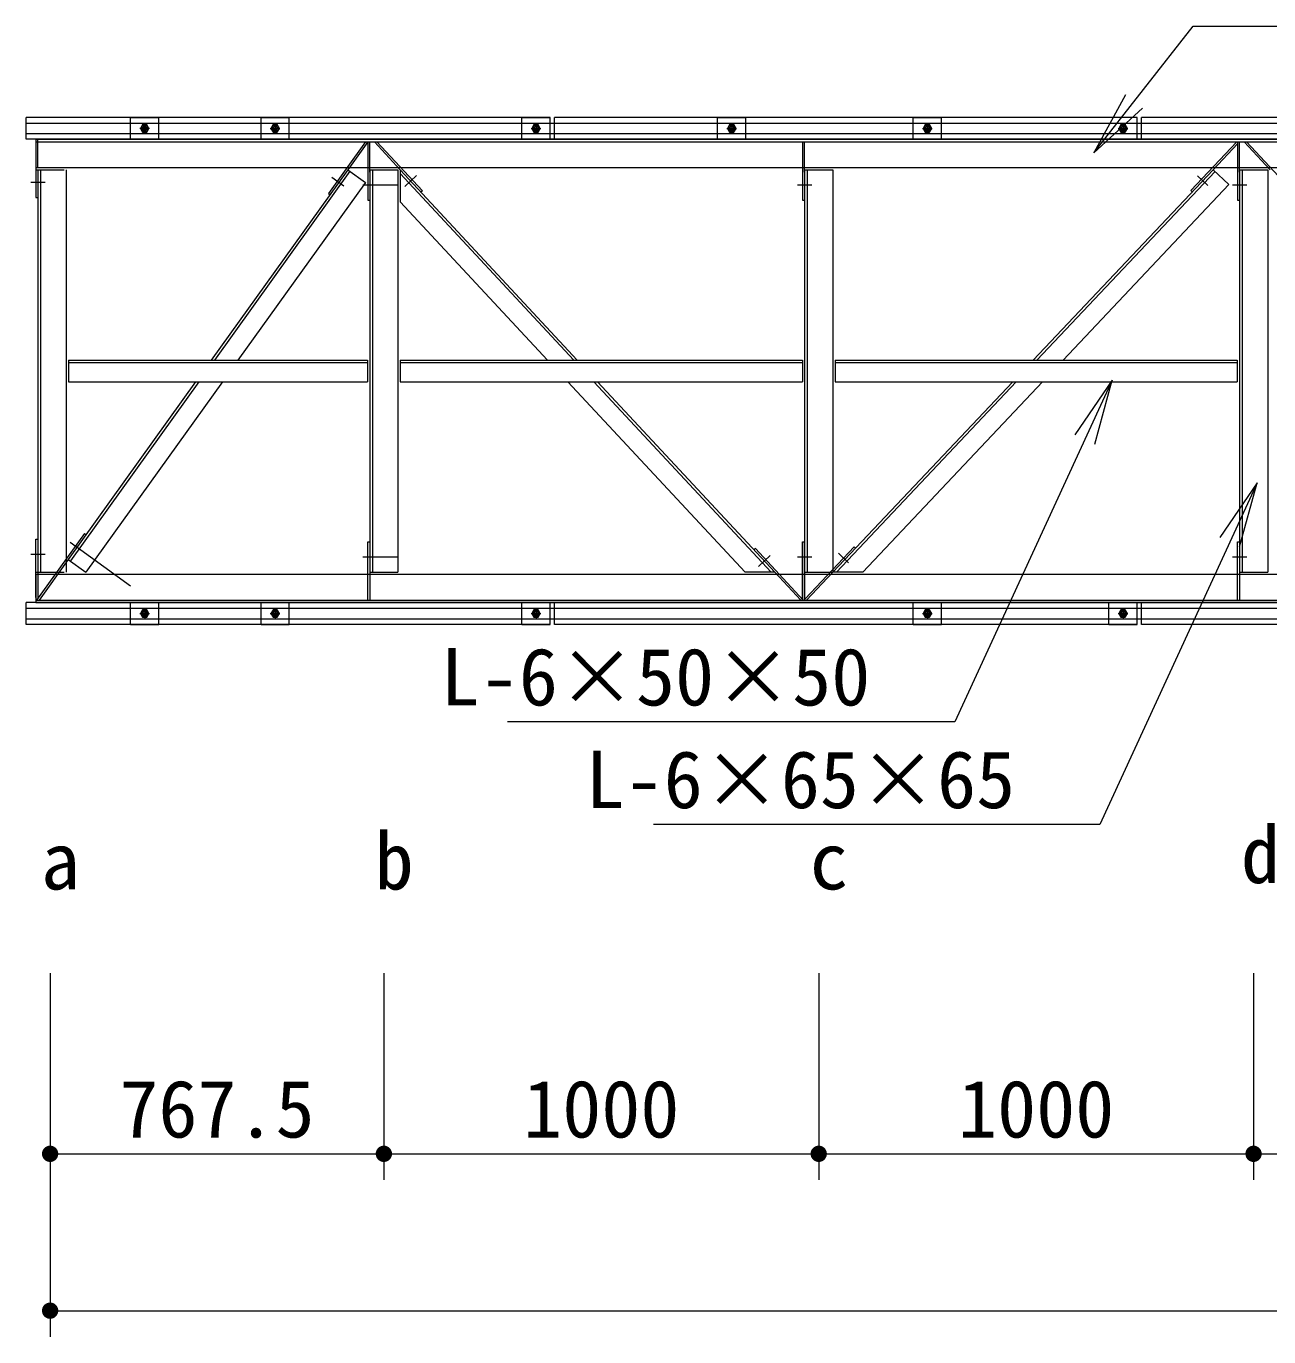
# Model space of a CAD drawing. Units: millimetres at full size. Extents: x 0 to 42000, y 0 to 29700.
# Drawn here: x 11365 to 14222, y 19179 to 22191 of the extents above; entities that cross this region are included whole.
import ezdxf
from ezdxf.enums import TextEntityAlignment as Align

# ---------------------------------------------------------------- set-up
doc = ezdxf.new("R2010")
doc.units = ezdxf.units.MM
doc.header["$LTSCALE"] = 100
for name, color, linetype, lineweight in [('D-STR', 1, 'Continuous', 13), ('D-STR-DIM', 7, 'Continuous', 13), ('D-STR-HTXT', 7, 'Continuous', 13), ('D-STR-TXT', 7, 'Continuous', 13)]:
    doc.layers.add(name, color=color, linetype=linetype, lineweight=lineweight)
doc.styles.add('ＭＳ ゴシック', font='')
doc.styles.get('ＭＳ ゴシック').set_extended_font_data('MS Gothic')

# ---------------------------------------------------------------- blocks, each defined once
blk = doc.blocks.new('filled_dot')
at = {"color": 0, "linetype": 'Continuous', "lineweight": -2, "const_width": 1.25}
blk.add_lwpolyline([(-0.625, 0, 1), (0.625, 0, 1)], format="xyb", close=True, dxfattribs=at)
blk = doc.blocks.new('open_arrow')
at = {"color": 0, "linetype": 'Continuous', "lineweight": -2}
blk.add_lwpolyline([(7.5, 1.25), (0, 0), (7.5, -1.25)], dxfattribs=at)

msp = doc.modelspace()

# ---------------------------------------------------------------- linework, layer by layer
at = {"layer": 'D-STR'}
for p, q in [((11364.9, 21931.2), (11364.9, 21981.2)), ((12569.9, 21981.2), (11364.9, 21981.2)), ((11364.9, 21968.2), (23009.9, 21968.2)), ((11604.9, 21931.2), (11604.9, 21981.2)), ((11604.9, 21981.2), (11669.9, 21981.2)), ((11632.5, 21964.7), (11627.6, 21956.2)), ((11642.3, 21964.7), (11632.5, 21964.7)), ((11637.4, 21945.1), (11637.4, 21967.2)), ((11647.2, 21956.2), (11642.3, 21964.7)), ((11669.9, 21931.2), (11669.9, 21981.2)), ((11904.9, 21931.2), (11904.9, 21981.2)), ((11904.9, 21981.2), (11969.9, 21981.2)), ((11932.5, 21964.7), (11927.6, 21956.2)), ((11942.3, 21964.7), (11932.5, 21964.7)), ((11937.4, 21967.2), (11937.4, 21945.1)), ((11947.2, 21956.2), (11942.3, 21964.7)), ((11969.9, 21931.2), (11969.9, 21981.2)), ((12504.9, 21931.2), (12504.9, 21981.2)), ((12504.9, 21981.2), (12569.9, 21981.2)), ((12532.5, 21964.7), (12527.6, 21956.2)), ((12542.3, 21964.7), (12532.5, 21964.7)), ((12537.4, 21967.2), (12537.4, 21945.1)), ((12547.2, 21956.2), (12542.3, 21964.7)), ((12569.9, 21931.2), (12569.9, 21981.2)), ((12579.9, 21931.2), (12579.9, 21981.2)), ((13919.9, 21981.2), (12579.9, 21981.2)), ((12954.9, 21931.2), (12954.9, 21981.2)), ((12954.9, 21981.2), (13019.9, 21981.2)), ((12982.5, 21964.7), (12977.6, 21956.2)), ((12992.3, 21964.7), (12982.5, 21964.7)), ((12987.4, 21967.2), (12987.4, 21945.1)), ((12997.2, 21956.2), (12992.3, 21964.7)), ((13019.9, 21931.2), (13019.9, 21981.2)), ((13404.9, 21931.2), (13404.9, 21981.2)), ((13404.9, 21981.2), (13469.9, 21981.2)), ((13432.5, 21964.7), (13427.6, 21956.2)), ((13442.3, 21964.7), (13432.5, 21964.7)), ((13437.4, 21967.2), (13437.4, 21945.1)), ((13447.2, 21956.2), (13442.3, 21964.7)), ((13469.9, 21931.2), (13469.9, 21981.2)), ((13882.5, 21964.7), (13877.6, 21956.2)), ((13892.3, 21964.7), (13882.5, 21964.7)), ((13887.4, 21967.2), (13887.4, 21945.1)), ((13897.2, 21956.2), (13892.3, 21964.7)), ((13919.9, 21931.2), (13919.9, 21981.2)), ((13929.9, 21931.2), (13929.9, 21981.2)), ((15419.9, 21981.2), (13929.9, 21981.2)), ((11364.9, 21944.2), (23009.9, 21944.2)), ((23009.9, 21931.2), (11364.9, 21931.2)), ((12569.9, 21931.2), (11364.9, 21931.2)), ((11387.4, 21931.2), (22987.4, 21931.2)), ((11387.4, 21931.2), (11387.4, 21866.2)), ((11387.4, 21931.2), (11387.4, 21797.2)), ((11391.9, 21867.2), (11391.9, 21931.2)), ((11648.4, 21956.2), (11626.3, 21956.2)), ((11627.6, 21956.2), (11632.5, 21947.7)), ((11632.5, 21947.7), (11642.3, 21947.7)), ((11642.3, 21947.7), (11647.2, 21956.2)), ((11926.3, 21956.2), (11948.4, 21956.2)), ((11927.6, 21956.2), (11932.5, 21947.7)), ((11932.5, 21947.7), (11942.3, 21947.7)), ((11942.3, 21947.7), (11947.2, 21956.2)), ((12526.3, 21956.2), (12548.4, 21956.2)), ((12527.6, 21956.2), (12532.5, 21947.7)), ((12532.5, 21947.7), (12542.3, 21947.7)), ((12542.3, 21947.7), (12547.2, 21956.2)), ((12976.3, 21956.2), (12998.4, 21956.2)), ((12977.6, 21956.2), (12982.5, 21947.7)), ((12982.5, 21947.7), (12992.3, 21947.7)), ((12992.3, 21947.7), (12997.2, 21956.2)), ((13426.3, 21956.2), (13448.4, 21956.2)), ((13427.6, 21956.2), (13432.5, 21947.7)), ((13432.5, 21947.7), (13442.3, 21947.7)), ((13442.3, 21947.7), (13447.2, 21956.2)), ((13876.3, 21956.2), (13898.4, 21956.2)), ((13877.6, 21956.2), (13882.5, 21947.7)), ((13882.5, 21947.7), (13892.3, 21947.7)), ((13892.3, 21947.7), (13897.2, 21956.2)), ((11387.4, 21925.2), (22987.4, 21925.2)), ((12144.9, 21925.2), (12059.8, 21806.7)), ((12150.4, 21925.2), (12104.3, 21860.9)), ((12150.4, 21925.2), (12150.4, 21791.2)), ((12154.9, 21855.2), (12154.9, 21925.2)), ((12165.6, 21925.2), (12225.2, 21861.2)), ((12171.1, 21925.2), (12275.9, 21812.7)), ((13150.4, 21925.2), (13150.4, 21791.2)), ((13154.9, 21855.2), (13154.9, 21925.2)), ((14043, 21813.4), (14148.7, 21925.2)), ((14094.4, 21861.2), (14150.4, 21920.4)), ((14150.4, 21925.2), (14150.4, 21791.2)), ((14154.9, 21855.2), (14154.9, 21925.2)), ((14165.6, 21925.2), (14225.2, 21861.2)), ((14171.1, 21925.2), (14275.9, 21812.7)), ((11387.4, 21866.2), (22987.4, 21866.2)), ((11387.4, 21861.2), (11452.4, 21861.2)), ((11391.9, 21861.2), (11391.9, 20936.2)), ((11397.9, 21861.2), (11397.9, 20936.2)), ((11456.9, 21861.2), (11456.9, 20936.2)), ((12104.3, 21860.9), (11790.4, 21423.7)), ((12109.2, 21857.4), (11797.8, 21423.7)), ((12067.7, 21844.2), (12095.5, 21824.1)), ((12104.3, 21860.9), (12144.8, 21831.6)), ((12154.9, 21861.2), (12219.9, 21861.2)), ((12154.9, 21861.2), (12154.9, 20936.2)), ((12160.9, 21861.2), (12160.9, 20936.2)), ((12219.9, 21861.2), (12219.9, 20936.2)), ((12224.9, 21860.9), (12224.9, 21787.5)), ((12224.9, 21860.9), (12632.2, 21423.7)), ((12224.9, 21852.1), (12624, 21423.7)), ((12262.3, 21848), (12235.3, 21822.7)), ((13154.9, 21861.2), (13219.9, 21861.2)), ((13154.9, 21861.2), (13154.9, 20936.2)), ((13160.9, 21861.2), (13160.9, 20936.2)), ((13219.9, 21861.2), (13219.9, 20936.2)), ((13680.8, 21423.7), (14094.4, 21861.2)), ((13689, 21423.7), (14098.7, 21857)), ((14081.9, 21824.8), (14058.8, 21846.7)), ((14130.7, 21826.8), (14094.4, 21861.2)), ((14154.9, 21861.2), (14219.9, 21861.2)), ((14154.9, 21861.2), (14154.9, 20936.2)), ((14160.9, 21861.2), (14160.9, 20936.2)), ((14219.9, 21861.2), (14219.9, 20936.2)), ((11375.8, 21832.2), (11408.9, 21832.2)), ((12144.8, 21831.6), (11851.9, 21423.7)), ((12138.7, 21826.2), (12171.8, 21826.2)), ((12154.9, 21826.2), (12219.9, 21826.2)), ((12275.9, 21812.7), (12272.7, 21809.7)), ((13138.7, 21826.2), (13171.8, 21826.2)), ((13749.6, 21423.7), (14130.7, 21826.8)), ((14046.3, 21810.3), (14043, 21813.4)), ((14138.7, 21826.2), (14171.8, 21826.2)), ((11387.4, 21797.2), (11391.9, 21797.2)), ((12059.8, 21806.7), (12063.5, 21804.1)), ((12150.4, 21791.2), (12154.9, 21791.2)), ((12224.9, 21787.5), (12563.8, 21423.7)), ((13150.4, 21791.2), (13154.9, 21791.2)), ((14150.4, 21791.2), (14154.9, 21791.2)), ((11461.9, 21423.7), (12149.8, 21423.7)), ((11461.9, 21423.7), (11461.9, 21373.7)), ((11461.9, 21417.7), (12149.8, 21417.7)), ((12149.8, 21423.7), (12149.8, 21373.7)), ((12224.9, 21423.7), (13149.9, 21423.7)), ((12224.9, 21423.7), (12224.9, 21373.7)), ((12224.9, 21417.7), (13149.9, 21417.7)), ((13149.9, 21423.7), (13149.9, 21373.7)), ((13224.9, 21423.7), (14149.9, 21423.7)), ((13224.9, 21423.7), (13224.9, 21373.7)), ((13224.9, 21417.7), (14149.9, 21417.7)), ((14149.9, 21423.7), (14149.9, 21373.7)), ((11754.5, 21373.7), (11461.5, 20965.5)), ((11461.9, 21373.7), (12149.8, 21373.7)), ((11761.9, 21373.7), (11466.4, 20962)), ((11816, 21373.7), (11502, 20936.2)), ((12224.9, 21373.7), (13149.9, 21373.7)), ((12610.4, 21373.7), (13017.9, 20936.2)), ((12670.5, 21373.7), (13078.1, 20936.2)), ((12678.7, 21373.7), (13086.3, 20936.2)), ((13219.9, 20936.2), (13633.5, 21373.7)), ((13224.9, 21373.7), (14149.9, 21373.7)), ((13228.1, 20936.2), (13641.8, 21373.7)), ((13288.7, 20936.2), (13702.3, 21373.7)), ((11498.7, 21025), (11388.9, 20872.2)), ((11498.7, 21025), (11502.3, 21022.4)), ((11387.4, 21012.2), (11391.9, 21012.2)), ((11387.4, 20878.2), (11387.4, 21012.2)), ((11465.9, 21005.5), (11493.6, 20985.4)), ((11482, 20993.8), (11604.6, 20905)), ((12150.4, 21006.2), (12154.9, 21006.2)), ((12150.4, 20872.2), (12150.4, 21006.2)), ((13150.4, 21006.2), (13154.9, 21006.2)), ((13150.4, 20872.2), (13150.4, 21006.2)), ((13154.9, 20872.2), (13154.9, 21006.2)), ((13156.1, 20875.2), (13268.6, 20994.2)), ((13271.9, 20991.1), (13268.6, 20994.2)), ((14150.4, 21006.2), (14154.9, 21006.2)), ((14150.4, 20872.2), (14150.4, 21006.2)), ((11375.8, 20977.2), (11408.9, 20977.2)), ((11461.5, 20965.5), (11394.5, 20872.2)), ((11461.5, 20965.5), (11502, 20936.2)), ((12138.7, 20971.2), (12171.8, 20971.2)), ((12154.9, 20971.2), (12219.9, 20971.2)), ((13041.8, 20990.4), (13038.4, 20987.3)), ((13041.8, 20990.4), (13152, 20872.2)), ((13075.9, 20974.4), (13048.9, 20949.1)), ((13138.7, 20971.2), (13171.8, 20971.2)), ((13256.1, 20957.9), (13233, 20979.7)), ((14138.7, 20971.2), (14171.8, 20971.2)), ((11387.4, 20936.2), (11452.4, 20936.2)), ((11391.9, 20942.2), (11391.9, 20878.2)), ((12154.9, 20936.2), (12219.9, 20936.2)), ((12154.9, 20936.2), (12154.9, 20872.2)), ((13086.3, 20936.2), (13017.9, 20936.2)), ((13086.3, 20936.2), (13145.9, 20872.2)), ((13154.9, 20936.2), (13219.9, 20936.2)), ((13154.9, 20936.2), (13154.9, 20872.2)), ((13159.4, 20872.2), (13219.9, 20936.2)), ((13288.7, 20936.2), (13219.9, 20936.2)), ((14154.9, 20936.2), (14219.9, 20936.2)), ((14154.9, 20936.2), (14154.9, 20872.2)), ((11387.4, 20931.2), (22987.4, 20931.2)), ((11387.4, 20931.2), (11387.4, 20866.2)), ((11364.9, 20816.2), (11364.9, 20866.2)), ((23009.9, 20866.2), (11364.9, 20866.2)), ((11364.9, 20853.2), (23009.9, 20853.2)), ((11387.4, 20872.2), (22987.4, 20872.2)), ((11387.4, 20866.2), (22987.4, 20866.2)), ((11604.9, 20816.2), (11604.9, 20866.2)), ((11632.5, 20849.7), (11627.6, 20841.2)), ((11642.3, 20849.7), (11632.5, 20849.7)), ((11637.4, 20852.2), (11637.4, 20830.1)), ((11647.2, 20841.2), (11642.3, 20849.7)), ((11669.9, 20816.2), (11669.9, 20866.2)), ((11904.9, 20816.2), (11904.9, 20866.2)), ((11932.5, 20849.7), (11927.6, 20841.2)), ((11942.3, 20849.7), (11932.5, 20849.7)), ((11937.4, 20852.2), (11937.4, 20830.1)), ((11947.2, 20841.2), (11942.3, 20849.7)), ((11969.9, 20816.2), (11969.9, 20866.2)), ((12504.9, 20816.2), (12504.9, 20866.2)), ((12532.5, 20849.7), (12527.6, 20841.2)), ((12542.3, 20849.7), (12532.5, 20849.7)), ((12537.4, 20852.2), (12537.4, 20830.1)), ((12547.2, 20841.2), (12542.3, 20849.7)), ((12569.9, 20816.2), (12569.9, 20866.2)), ((12579.9, 20816.2), (12579.9, 20866.2)), ((13404.9, 20816.2), (13404.9, 20866.2)), ((13432.5, 20849.7), (13427.6, 20841.2)), ((13442.3, 20849.7), (13432.5, 20849.7)), ((13437.4, 20852.2), (13437.4, 20830.1)), ((13447.2, 20841.2), (13442.3, 20849.7)), ((13469.9, 20816.2), (13469.9, 20866.2)), ((13854.9, 20816.2), (13854.9, 20866.2)), ((13882.5, 20849.7), (13877.6, 20841.2)), ((13892.3, 20849.7), (13882.5, 20849.7)), ((13887.4, 20852.2), (13887.4, 20830.1)), ((13897.2, 20841.2), (13892.3, 20849.7)), ((13919.9, 20816.2), (13919.9, 20866.2)), ((13929.9, 20816.2), (13929.9, 20866.2)), ((11364.9, 20829.2), (23009.9, 20829.2)), ((12569.9, 20816.2), (11364.9, 20816.2)), ((11604.9, 20816.2), (11669.9, 20816.2)), ((11626.3, 20841.2), (11648.4, 20841.2)), ((11627.6, 20841.2), (11632.5, 20832.7)), ((11632.5, 20832.7), (11642.3, 20832.7)), ((11642.3, 20832.7), (11647.2, 20841.2)), ((11904.9, 20816.2), (11969.9, 20816.2)), ((11926.3, 20841.2), (11948.4, 20841.2)), ((11927.6, 20841.2), (11932.5, 20832.7)), ((11932.5, 20832.7), (11942.3, 20832.7)), ((11942.3, 20832.7), (11947.2, 20841.2)), ((12504.9, 20816.2), (12569.9, 20816.2)), ((12526.3, 20841.2), (12548.4, 20841.2)), ((12527.6, 20841.2), (12532.5, 20832.7)), ((12532.5, 20832.7), (12542.3, 20832.7)), ((12542.3, 20832.7), (12547.2, 20841.2)), ((13919.9, 20816.2), (12579.9, 20816.2)), ((13404.9, 20816.2), (13469.9, 20816.2)), ((13426.3, 20841.2), (13448.4, 20841.2)), ((13427.6, 20841.2), (13432.5, 20832.7)), ((13432.5, 20832.7), (13442.3, 20832.7)), ((13442.3, 20832.7), (13447.2, 20841.2)), ((13854.9, 20816.2), (13919.9, 20816.2)), ((13876.3, 20841.2), (13898.4, 20841.2)), ((13877.6, 20841.2), (13882.5, 20832.7)), ((13882.5, 20832.7), (13892.3, 20832.7)), ((13892.3, 20832.7), (13897.2, 20841.2)), ((15419.9, 20816.2), (13929.9, 20816.2))]:
    msp.add_line(p, q, dxfattribs=at)
for centre, radius in [((11637.4, 21956.2), 7.65), ((11637.4, 21956.2), 5), ((11637.4, 21956.2), 4.19), ((11937.4, 21956.2), 7.65), ((11937.4, 21956.2), 5), ((11937.4, 21956.2), 4.19), ((12537.4, 21956.2), 7.65), ((12537.4, 21956.2), 5), ((12537.4, 21956.2), 4.19), ((12987.4, 21956.2), 7.65), ((12987.4, 21956.2), 5), ((12987.4, 21956.2), 4.19), ((13437.4, 21956.2), 7.65), ((13437.4, 21956.2), 5), ((13437.4, 21956.2), 4.19), ((13887.4, 21956.2), 7.65), ((13887.4, 21956.2), 5), ((13887.4, 21956.2), 4.19), ((11637.4, 20841.2), 7.65), ((11637.4, 20841.2), 5), ((11637.4, 20841.2), 4.19), ((11937.4, 20841.2), 7.65), ((11937.4, 20841.2), 5), ((11937.4, 20841.2), 4.19), ((12537.4, 20841.2), 7.65), ((12537.4, 20841.2), 5), ((12537.4, 20841.2), 4.19), ((13437.4, 20841.2), 7.65), ((13437.4, 20841.2), 5), ((13437.4, 20841.2), 4.19), ((13887.4, 20841.2), 7.65), ((13887.4, 20841.2), 5), ((13887.4, 20841.2), 4.19)]:
    msp.add_circle(centre, radius, dxfattribs=at)
at = {"layer": 'D-STR-DIM'}
for p, q in [((11419.9, 20014.8), (11419.9, 19539.4)), ((12187.4, 20014.8), (12187.4, 19539.4)), ((12187.4, 20014.8), (12187.4, 19539.4)), ((13187.4, 20014.8), (13187.4, 19539.4)), ((13187.4, 20014.8), (13187.4, 19539.4)), ((14187.4, 20014.8), (14187.4, 19539.4)), ((14187.4, 20014.8), (14187.4, 19539.4)), ((11419.9, 19727.1), (11419.9, 19178.9)), ((11419.9, 19599.4), (12187.4, 19599.4)), ((12187.4, 19599.4), (13187.4, 19599.4)), ((13187.4, 19599.4), (14187.4, 19599.4)), ((14187.4, 19599.4), (15187.4, 19599.4)), ((11419.9, 19238.9), (22954.9, 19238.9))]:
    msp.add_line(p, q, dxfattribs=at)
at = {"layer": 'D-STR-HTXT'}
for points in [[(13819.8, 21899.6), (14048.2, 22190.9), (14198.2, 22190.9), (15073.9, 22190.9)], [(13862.3, 21377.3), (13500.4, 20592.4), (13350.4, 20592.4), (12471.6, 20592.4)], [(14195.5, 21141.3), (13833.5, 20356.5), (13683.5, 20356.5), (12807.8, 20356.5)]]:
    msp.add_lwpolyline(points, dxfattribs=at)

# ---------------------------------------------------------------- block references
at = {"layer": 'D-STR-DIM', "xscale": 15, "yscale": 15}
for p in [(11419.9, 19599.4), (12187.4, 19599.4), (13187.4, 19599.4), (14187.4, 19599.4), (11419.9, 19238.9)]:
    msp.add_blockref('filled_dot', p, dxfattribs=at)
at = {"layer": 'D-STR-DIM', "xscale": 15, "yscale": 15, "rotation": 180}
for p in [(12187.4, 19599.4), (13187.4, 19599.4), (14187.4, 19599.4)]:
    msp.add_blockref('filled_dot', p, dxfattribs=at)
at = {"layer": 'D-STR-HTXT', "xscale": 20, "yscale": 20}
for p, rotation in [((13819.8, 21899.6), 51.9), ((13862.3, 21377.3), 245.2), ((14195.5, 21141.3), 245.2)]:
    msp.add_blockref('open_arrow', p, dxfattribs=dict(at, rotation=rotation))

# ---------------------------------------------------------------- texts
at = {"layer": 'D-STR-DIM', "style": 'ＭＳ ゴシック'}
for s, p in [('767.5', (11803.6, 19768.8)), ('1000', (12687.4, 19768.8)), ('1000', (13687.4, 19768.8))]:
    msp.add_text(s, height=132, dxfattribs=at).set_placement(p, align=Align.TOP_CENTER)
at = {"layer": 'D-STR-HTXT', "style": 'ＭＳ ゴシック'}
for s, p in [('L-6×50×50', (13306, 20761.8)), ('L-6×65×65', (13639.1, 20525.8))]:
    msp.add_text(s, height=132, dxfattribs=at).set_placement(p, align=Align.TOP_RIGHT)
at = {"layer": 'D-STR-TXT', "style": 'ＭＳ ゴシック'}
for s, p in [('b', (12166.2, 20339.2)), ('d', (14158.4, 20353.9)), ('a', (11398.7, 20339.2)), ('c', (13166.2, 20339.2))]:
    msp.add_text(s, height=132, dxfattribs=at).set_placement(p, align=Align.TOP_LEFT)

doc.saveas('drawing.dxf')
